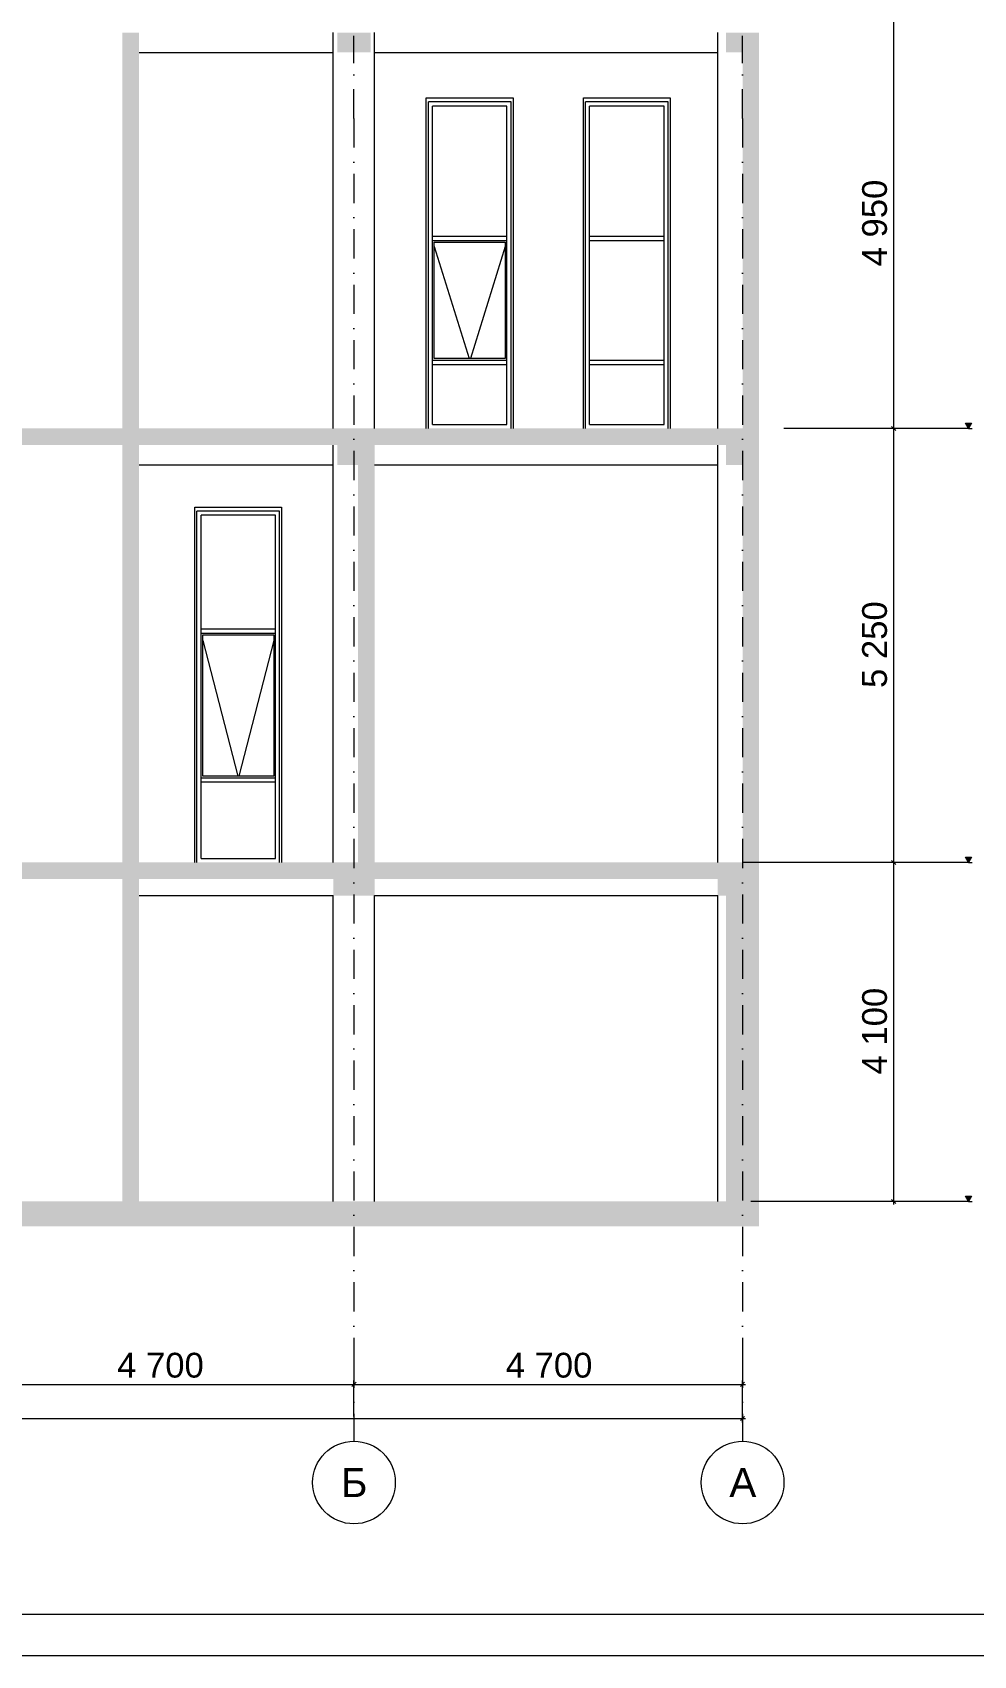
# Model space of a CAD drawing. Header units: millimetres. Extents: x 1499747 to 4230374, y -28481 to 441852.
# Drawn here: x 2467642 to 2479024, y -27675 to -8041 of the extents above; entities that cross this region are included whole.
import ezdxf
from ezdxf.xclip import XClip

# ---------------------------------------------------------------- set-up
doc = ezdxf.new("R2010")
doc.units = ezdxf.units.MM
doc.header["$MEASUREMENT"] = 0
doc.header["$XCLIPFRAME"] = 0
doc.linetypes.add('Штрихпунктирная', pattern=[670.277762, 352.777767, -176.388884, 0, -141.111112])
for name, color, linetype, lineweight in [('2 Разрез_24_0_Ном._пера__7_Ном._пера__7', 7, 'Continuous', 18), ('2 Разрез_24_Витражные окна_Ном._пера__1_Ном._пера__7', 7, 'Continuous', 18), ('2 Разрез_24_Витражные окна_Ном._пера__92_Ном._пера__233', 233, 'Continuous', 18), ('2 Разрез_24_Конструктив - Балки_Ном._пера__10_Ном._пера__134', 134, 'Continuous', 18), ('2 Разрез_24_Конструктив - Балки_Ном._пера__7', 7, 'Continuous', 18), ('2 Разрез_24_Конструктив - Колонны_Ном._пера__8_Ном._пера__12', 12, 'Continuous', 18), ('2 Разрез_24_Конструктив - Перекрытия_Ном._пера__7', 7, 'Continuous', 18), ('2 Разрез_24_Конструктив - Стены Ненесущие Газоблок_Ном._пера__7', 7, 'Continuous', 18), ('2 Разрез_24_Конструктив - Стены Ненесущие_Ном._пера__7', 7, 'Continuous', 18), ('2 Разрез_24_Конструктив - Стены Несущие_Ном._пера__7', 7, 'Continuous', 18), ('2 Разрез_24_Окна Archicad_Ном._пера__87_Ном._пера__251', 251, 'Continuous', 18), ('2 Разрез_24_Размер - ГКЛ перегородки_Ном._пера__1_Ном._пера__7', 7, 'Continuous', 18), ('2 Разрез_24_Размер - Общий_Ном._пера__1_Ном._пера__7', 7, 'Continuous', 18), ('2 Разрез_24_Элемент Модели - Оси_Ном._пера__2_Ном._пера__8', 8, 'Continuous', 18)]:
    doc.layers.add(name, color=color, linetype=linetype, lineweight=lineweight)
doc.layers.add('Чертеж и Рисунок', color=7, linetype='Continuous')
doc.styles.add('СГЕНЕРИР_СТИЛЬ_2', font='arial.ttf')

# ---------------------------------------------------------------- blocks, each defined once
blk = doc.blocks.new('Чертеж_2_24', base_point=(1362000, 29700))
at = {"layer": '2 Разрез_24_Конструктив - Балки_Ном._пера__7', "linetype": 'Continuous'}
for points in [[(1365128, 19633), (1365128, 19393), (1365528, 19393), (1365528, 19633)], [(1369828, 19633), (1369828, 19393), (1370228, 19393), (1370228, 19633)], [(1365128, 14643), (1365128, 14403), (1365528, 14403), (1365528, 14643)], [(1369828, 14643), (1369828, 14403), (1370228, 14403), (1370228, 14643)], [(1365078, 9393), (1365078, 9193), (1365578, 9193), (1365578, 9393)], [(1369728, 9193), (1370228, 9193), (1370228, 9393), (1369728, 9393)]]:
    blk.add_hatch(color=256, dxfattribs=at).paths.add_polyline_path(points)
at = {"layer": '2 Разрез_24_Конструктив - Перекрытия_Ном._пера__7', "linetype": 'Continuous'}
for points in [[(1354203, 14843), (1354203, 14643), (1370228, 14643), (1370228, 14843)], [(1354203, 9593), (1354203, 9393), (1370228, 9393), (1370228, 9593)], [(1340878, 5193), (1370228, 5193), (1370228, 5493), (1340878, 5493)]]:
    blk.add_hatch(color=256, dxfattribs=at).paths.add_polyline_path(points)
at = {"layer": '2 Разрез_24_Конструктив - Стены Ненесущие Газоблок_Ном._пера__7', "linetype": 'Continuous'}
blk.add_hatch(color=256, dxfattribs=at).paths.add_polyline_path([(1370028, 19393), (1370028, 14843), (1370228, 14843), (1370228, 19393)])
at = {"layer": '2 Разрез_24_Конструктив - Стены Ненесущие_Ном._пера__7', "linetype": 'Continuous'}
for points in [[(1362528, 14643), (1362528, 9593), (1362728, 9593), (1362728, 14643)], [(1365378, 14403), (1365378, 9593), (1365578, 9593), (1365578, 14643), (1365528, 14643), (1365528, 14403)], [(1370028, 14403), (1370028, 9593), (1370228, 9593), (1370228, 14403)]]:
    blk.add_hatch(color=256, dxfattribs=at).paths.add_polyline_path(points)
at = {"layer": '2 Разрез_24_Конструктив - Стены Несущие_Ном._пера__7', "linetype": 'Continuous'}
for points in [[(1362528, 19633), (1362528, 14843), (1362728, 14843), (1362728, 19633)], [(1362528, 9393), (1362528, 5493), (1362728, 5493), (1362728, 9393)], [(1369828, 9193), (1369828, 5493), (1370228, 5493), (1370228, 9193)]]:
    blk.add_hatch(color=256, dxfattribs=at).paths.add_polyline_path(points)
at = {"layer": '2 Разрез_24_Размер - ГКЛ перегородки_Ном._пера__1_Ном._пера__7', "linetype": 'Continuous'}
for points in [[(1372759, 14843), (1372795, 14906), (1372723, 14906)], [(1372759, 9593), (1372795, 9656), (1372723, 9656)], [(1372759, 5493), (1372795, 5556), (1372723, 5556)]]:
    blk.add_hatch(color=256, dxfattribs=at).paths.add_polyline_path(points)
at = {"layer": '2 Разрез_24_0_Ном._пера__7_Ном._пера__7', "linetype": 'Continuous', "flags": 128}
blk.add_lwpolyline([(1322000, 58900), (1322000, 500), (1403500, 500), (1403500, 58900)], close=True, dxfattribs=at)
blk.add_lwpolyline([(1320000, 0), (1404000, 0)], dxfattribs=at)
at = {"layer": '2 Разрез_24_Витражные окна_Ном._пера__1_Ном._пера__7', "linetype": 'Continuous'}
for p, q in [((1366228, 18143), (1366228, 18793)), ((1366728, 18793), (1366228, 18793)), ((1366278, 18143), (1366278, 18743)), ((1366728, 18743), (1366278, 18743)), ((1367228, 18793), (1366728, 18793)), ((1367178, 18743), (1366728, 18743)), ((1367178, 18143), (1367178, 18743)), ((1367228, 18143), (1367228, 18793)), ((1368128, 18143), (1368128, 18793)), ((1368628, 18793), (1368128, 18793)), ((1368178, 18143), (1368178, 18743)), ((1368628, 18743), (1368178, 18743)), ((1369128, 18793), (1368628, 18793)), ((1369078, 18743), (1368628, 18743)), ((1369078, 18143), (1369078, 18743)), ((1369128, 18143), (1369128, 18793)), ((1366228, 17243), (1366228, 18143)), ((1366278, 17243), (1366278, 18143)), ((1367178, 17243), (1367178, 18143)), ((1367228, 17243), (1367228, 18143)), ((1368128, 17243), (1368128, 18143)), ((1368178, 17243), (1368178, 18143)), ((1369078, 17243), (1369078, 18143)), ((1369128, 17243), (1369128, 18143)), ((1366228, 17143), (1366228, 17243)), ((1366228, 15843), (1366228, 17143)), ((1366278, 17168), (1366278, 17243)), ((1366278, 17143), (1366278, 17168)), ((1366278, 17168), (1366728, 17168)), ((1366278, 17118), (1366278, 17143)), ((1366278, 15843), (1366278, 17118)), ((1366278, 17118), (1366728, 17118)), ((1366298, 15688), (1366298, 17098)), ((1366298, 17098), (1367158, 17098)), ((1366728, 17168), (1367178, 17168)), ((1366728, 17118), (1367178, 17118)), ((1367158, 17098), (1367158, 15688)), ((1367178, 17168), (1367178, 17243)), ((1367178, 17143), (1367178, 17168)), ((1367178, 17118), (1367178, 17143)), ((1367178, 15843), (1367178, 17118)), ((1367228, 17143), (1367228, 17243)), ((1367228, 15843), (1367228, 17143)), ((1368128, 17143), (1368128, 17243)), ((1368128, 15843), (1368128, 17143)), ((1368178, 17168), (1368178, 17243)), ((1368178, 17143), (1368178, 17168)), ((1368178, 17168), (1368628, 17168)), ((1368178, 17118), (1368178, 17143)), ((1368178, 15843), (1368178, 17118)), ((1368178, 17118), (1368628, 17118)), ((1368628, 17168), (1369078, 17168)), ((1368628, 17118), (1369078, 17118)), ((1369078, 17168), (1369078, 17243)), ((1369078, 17143), (1369078, 17168)), ((1369078, 17118), (1369078, 17143)), ((1369078, 15843), (1369078, 17118)), ((1369128, 17143), (1369128, 17243)), ((1369128, 15843), (1369128, 17143)), ((1366228, 15643), (1366228, 15843)), ((1366278, 15668), (1366278, 15843)), ((1367178, 15668), (1367178, 15843)), ((1367228, 15643), (1367228, 15843)), ((1368128, 15643), (1368128, 15843)), ((1368178, 15668), (1368178, 15843)), ((1369078, 15668), (1369078, 15843)), ((1369128, 15643), (1369128, 15843)), ((1366228, 14843), (1366228, 15643)), ((1366278, 15643), (1366278, 15668)), ((1366278, 15668), (1366728, 15668)), ((1366278, 15618), (1366278, 15643)), ((1366278, 14893), (1366278, 15618)), ((1366278, 15618), (1366728, 15618)), ((1367158, 15688), (1366298, 15688)), ((1366728, 15668), (1367178, 15668)), ((1366728, 15618), (1367178, 15618)), ((1367178, 15643), (1367178, 15668)), ((1367178, 15618), (1367178, 15643)), ((1367178, 14893), (1367178, 15618)), ((1367228, 14843), (1367228, 15643)), ((1368128, 14843), (1368128, 15643)), ((1368178, 15643), (1368178, 15668)), ((1368178, 15668), (1368628, 15668)), ((1368178, 15618), (1368178, 15643)), ((1368178, 14893), (1368178, 15618)), ((1368178, 15618), (1368628, 15618)), ((1368628, 15668), (1369078, 15668)), ((1368628, 15618), (1369078, 15618)), ((1369078, 15643), (1369078, 15668)), ((1369078, 15618), (1369078, 15643)), ((1369078, 14893), (1369078, 15618)), ((1369128, 14843), (1369128, 15643)), ((1366278, 14893), (1366728, 14893)), ((1366728, 14893), (1367178, 14893)), ((1368178, 14893), (1368628, 14893)), ((1368628, 14893), (1369078, 14893)), ((1363428, 12893), (1363428, 13843)), ((1363928, 13843), (1363428, 13843)), ((1363478, 12893), (1363478, 13793)), ((1363928, 13793), (1363478, 13793)), ((1364428, 13843), (1363928, 13843)), ((1364378, 13793), (1363928, 13793)), ((1364378, 12893), (1364378, 13793)), ((1364428, 12893), (1364428, 13843)), ((1363428, 12393), (1363428, 12893)), ((1363478, 12418), (1363478, 12893)), ((1364378, 12393), (1364378, 12893)), ((1364428, 12393), (1364428, 12893)), ((1363428, 11993), (1363428, 12393)), ((1363478, 12393), (1363478, 12418)), ((1363478, 12418), (1363928, 12418)), ((1363478, 12368), (1363478, 12393)), ((1363928, 12418), (1364378, 12418)), ((1364378, 11993), (1364378, 12393)), ((1364428, 11993), (1364428, 12393)), ((1363478, 12368), (1363928, 12368)), ((1363478, 11993), (1363478, 12368)), ((1363498, 10638), (1363498, 12348)), ((1363498, 12348), (1364358, 12348)), ((1363928, 12368), (1364378, 12368)), ((1364358, 12348), (1364358, 10638)), ((1363428, 10593), (1363428, 11993)), ((1363478, 10618), (1363478, 11993)), ((1364378, 10593), (1364378, 11993)), ((1364428, 10593), (1364428, 11993)), ((1363478, 10593), (1363478, 10618)), ((1363478, 10618), (1363928, 10618)), ((1364358, 10638), (1363498, 10638)), ((1363928, 10618), (1364378, 10618)), ((1363428, 9593), (1363428, 10593)), ((1363478, 10568), (1363478, 10593)), ((1363478, 9643), (1363478, 10568)), ((1363478, 10568), (1363928, 10568)), ((1363928, 10568), (1364378, 10568)), ((1364378, 9643), (1364378, 10593)), ((1364428, 9593), (1364428, 10593)), ((1363478, 9643), (1363928, 9643)), ((1363928, 9643), (1364378, 9643))]:
    blk.add_line(p, q, dxfattribs=at)
at = {"layer": '2 Разрез_24_Витражные окна_Ном._пера__92_Ном._пера__233', "linetype": 'Continuous'}
for p, q in [((1366298, 17043), (1366720, 15688)), ((1367158, 17043), (1366736, 15688)), ((1363498, 12277), (1363922, 10638)), ((1364358, 12277), (1363935, 10638))]:
    blk.add_line(p, q, dxfattribs=at)
at = {"layer": '2 Разрез_24_Конструктив - Балки_Ном._пера__10_Ном._пера__134', "linetype": 'Continuous'}
for p, q in [((1362728, 19393), (1365078, 19393)), ((1365578, 19393), (1369728, 19393)), ((1362728, 14403), (1365078, 14403)), ((1365578, 14403), (1369728, 14403)), ((1362728, 9193), (1365078, 9193)), ((1365578, 9193), (1369728, 9193))]:
    blk.add_line(p, q, dxfattribs=at)
at = {"layer": '2 Разрез_24_Конструктив - Колонны_Ном._пера__8_Ном._пера__12', "linetype": 'Continuous'}
for p, q in [((1365078, 14843), (1365078, 19633)), ((1365578, 14843), (1365578, 19633)), ((1369728, 14843), (1369728, 19633)), ((1365078, 9593), (1365078, 14643)), ((1369728, 9593), (1369728, 14643)), ((1365078, 5493), (1365078, 9193)), ((1365578, 5493), (1365578, 9193)), ((1369728, 5493), (1369728, 9193))]:
    blk.add_line(p, q, dxfattribs=at)
at = {"layer": '2 Разрез_24_Окна Archicad_Ном._пера__87_Ном._пера__251', "linetype": 'Continuous'}
for p, q in [((1366203, 18843), (1367253, 18843)), ((1366203, 14843), (1366203, 18843)), ((1367253, 18843), (1367253, 14843)), ((1368103, 18843), (1369153, 18843)), ((1368103, 14843), (1368103, 18843)), ((1369153, 18843), (1369153, 14843)), ((1363403, 13893), (1364453, 13893)), ((1363403, 9593), (1363403, 13893)), ((1364453, 13893), (1364453, 9593))]:
    blk.add_line(p, q, dxfattribs=at)
at = {"layer": '2 Разрез_24_Размер - ГКЛ перегородки_Ном._пера__1_Ном._пера__7', "linetype": 'Continuous'}
for p, q in [((1372759, 14843), (1370528, 14843)), ((1372759, 14843), (1372723, 14906)), ((1372723, 14906), (1372795, 14906)), ((1372795, 14906), (1372759, 14843)), ((1372759, 14843), (1372806, 14843)), ((1372759, 9593), (1372723, 9656)), ((1372723, 9656), (1372795, 9656)), ((1372795, 9656), (1372759, 9593)), ((1372759, 9593), (1370028, 9593)), ((1372759, 9593), (1372806, 9593)), ((1372759, 5493), (1372723, 5556)), ((1372723, 5556), (1372795, 5556)), ((1372795, 5556), (1372759, 5493)), ((1372759, 5493), (1370128, 5493)), ((1372759, 5493), (1372806, 5493)), ((1360628, 3280), (1365328, 3280)), ((1365353, 3305), (1365303, 3255)), ((1365353, 3305), (1365303, 3255)), ((1365328, 2893), (1365328, 3327)), ((1365328, 2893), (1365328, 3327)), ((1365328, 3280), (1370028, 3280)), ((1370003, 3255), (1370053, 3305)), ((1370028, 2893), (1370028, 3327)), ((1370028, 3280), (1370065, 3280)), ((1340128, 2867), (1370028, 2867)), ((1370003, 2842), (1370053, 2892)), ((1370028, 2820), (1370028, 2914)), ((1370028, 2867), (1370065, 2867))]:
    blk.add_line(p, q, dxfattribs=at)
at = {"layer": '2 Разрез_24_Размер - Общий_Ном._пера__1_Ном._пера__7', "linetype": 'Continuous'}
for p, q in [((1371856, 14843), (1371856, 19793)), ((1371903, 14843), (1370528, 14843)), ((1371903, 14843), (1370528, 14843)), ((1371831, 14868), (1371881, 14818)), ((1371831, 14868), (1371881, 14818)), ((1371856, 9593), (1371856, 14843)), ((1371903, 9593), (1370528, 9593)), ((1371903, 9593), (1370528, 9593)), ((1371831, 9618), (1371881, 9568)), ((1371831, 9618), (1371881, 9568)), ((1371856, 5493), (1371856, 9593)), ((1371831, 5518), (1371881, 5468)), ((1371903, 5493), (1370528, 5493)), ((1371856, 5456), (1371856, 5493))]:
    blk.add_line(p, q, dxfattribs=at)
at = {"layer": '2 Разрез_24_Элемент Модели - Оси_Ном._пера__2_Ном._пера__8', "linetype": 'Штрихпунктирная'}
for p, q in [((1365328, 18593), (1365328, 19593)), ((1370028, 18593), (1370028, 19593)), ((1365328, 18593), (1365328, 3593)), ((1370028, 18593), (1370028, 3593)), ((1365328, 3593), (1365328, 2593)), ((1370028, 3593), (1370028, 2593))]:
    blk.add_line(p, q, dxfattribs=at)
at = {"layer": '2 Разрез_24_Элемент Модели - Оси_Ном._пера__2_Ном._пера__8', "linetype": 'Continuous'}
for p, q in [((1365328, 3593), (1365328, 3593)), ((1365328, 3593), (1365328, 3593)), ((1370028, 3593), (1370028, 3593)), ((1370028, 3593), (1370028, 3593))]:
    blk.add_line(p, q, dxfattribs=at)
for centre in [(1365328, 2093), (1370028, 2093)]:
    blk.add_circle(centre, 500, dxfattribs=at)
at = {"layer": '2 Разрез_24_Размер - ГКЛ перегородки_Ном._пера__1_Ном._пера__7', "linetype": 'Continuous', "char_height": 300, "attachment_point": 7, "style": 'СГЕНЕРИР_СТИЛЬ_2'}
for insert in [(1362463, 3358), (1367163, 3358)]:
    blk.add_mtext('\\A1;{\\pql;\\fArial|b0|i0|c204|p0;\\W1.000000;4\xa0700}', dxfattribs=dict(at, insert=insert))
at = {"layer": '2 Разрез_24_Размер - Общий_Ном._пера__1_Ном._пера__7', "linetype": 'Continuous', "char_height": 300, "attachment_point": 7, "rotation": 90, "style": 'СГЕНЕРИР_СТИЛЬ_2'}
for s, insert in [('\\A1;{\\pql;\\fArial|b0|i0|c204|p0;\\W1.000000;4\xa0950}', (1371778, 16804)), ('\\A1;{\\pql;\\fArial|b0|i0|c204|p0;\\W1.000000;5\xa0250}', (1371778, 11704)), ('\\A1;{\\pql;\\fArial|b0|i0|c204|p0;\\W1.000000;4\xa0100}', (1371778, 7029))]:
    blk.add_mtext(s, dxfattribs=dict(at, insert=insert))
at = {"layer": '2 Разрез_24_Элемент Модели - Оси_Ном._пера__2_Ном._пера__8', "linetype": 'Continuous', "char_height": 350, "attachment_point": 1, "style": 'СГЕНЕРИР_СТИЛЬ_2'}
for s, insert in [('\\A1;{\\pql;\\fArial|b0|i0|c204|p0;\\W1.000000;Б}', (1365170, 2268)), ('\\A1;{\\pql;\\fArial|b0|i0|c204|p0;\\W1.000000;А}', (1369868, 2268))]:
    blk.add_mtext(s, dxfattribs=dict(at, insert=insert))

msp = doc.modelspace()

# ---------------------------------------------------------------- block references
at = {"layer": 'Чертеж и Рисунок', "linetype": 'Continuous'}
ref = msp.add_blockref('Чертеж_2_24', (2468202.85824, 2025.38887), dxfattribs=at)
XClip(ref).set_block_clipping_path([(1320000, 0), (1404000, 59400.0000000006)])

doc.saveas('drawing.dxf')
